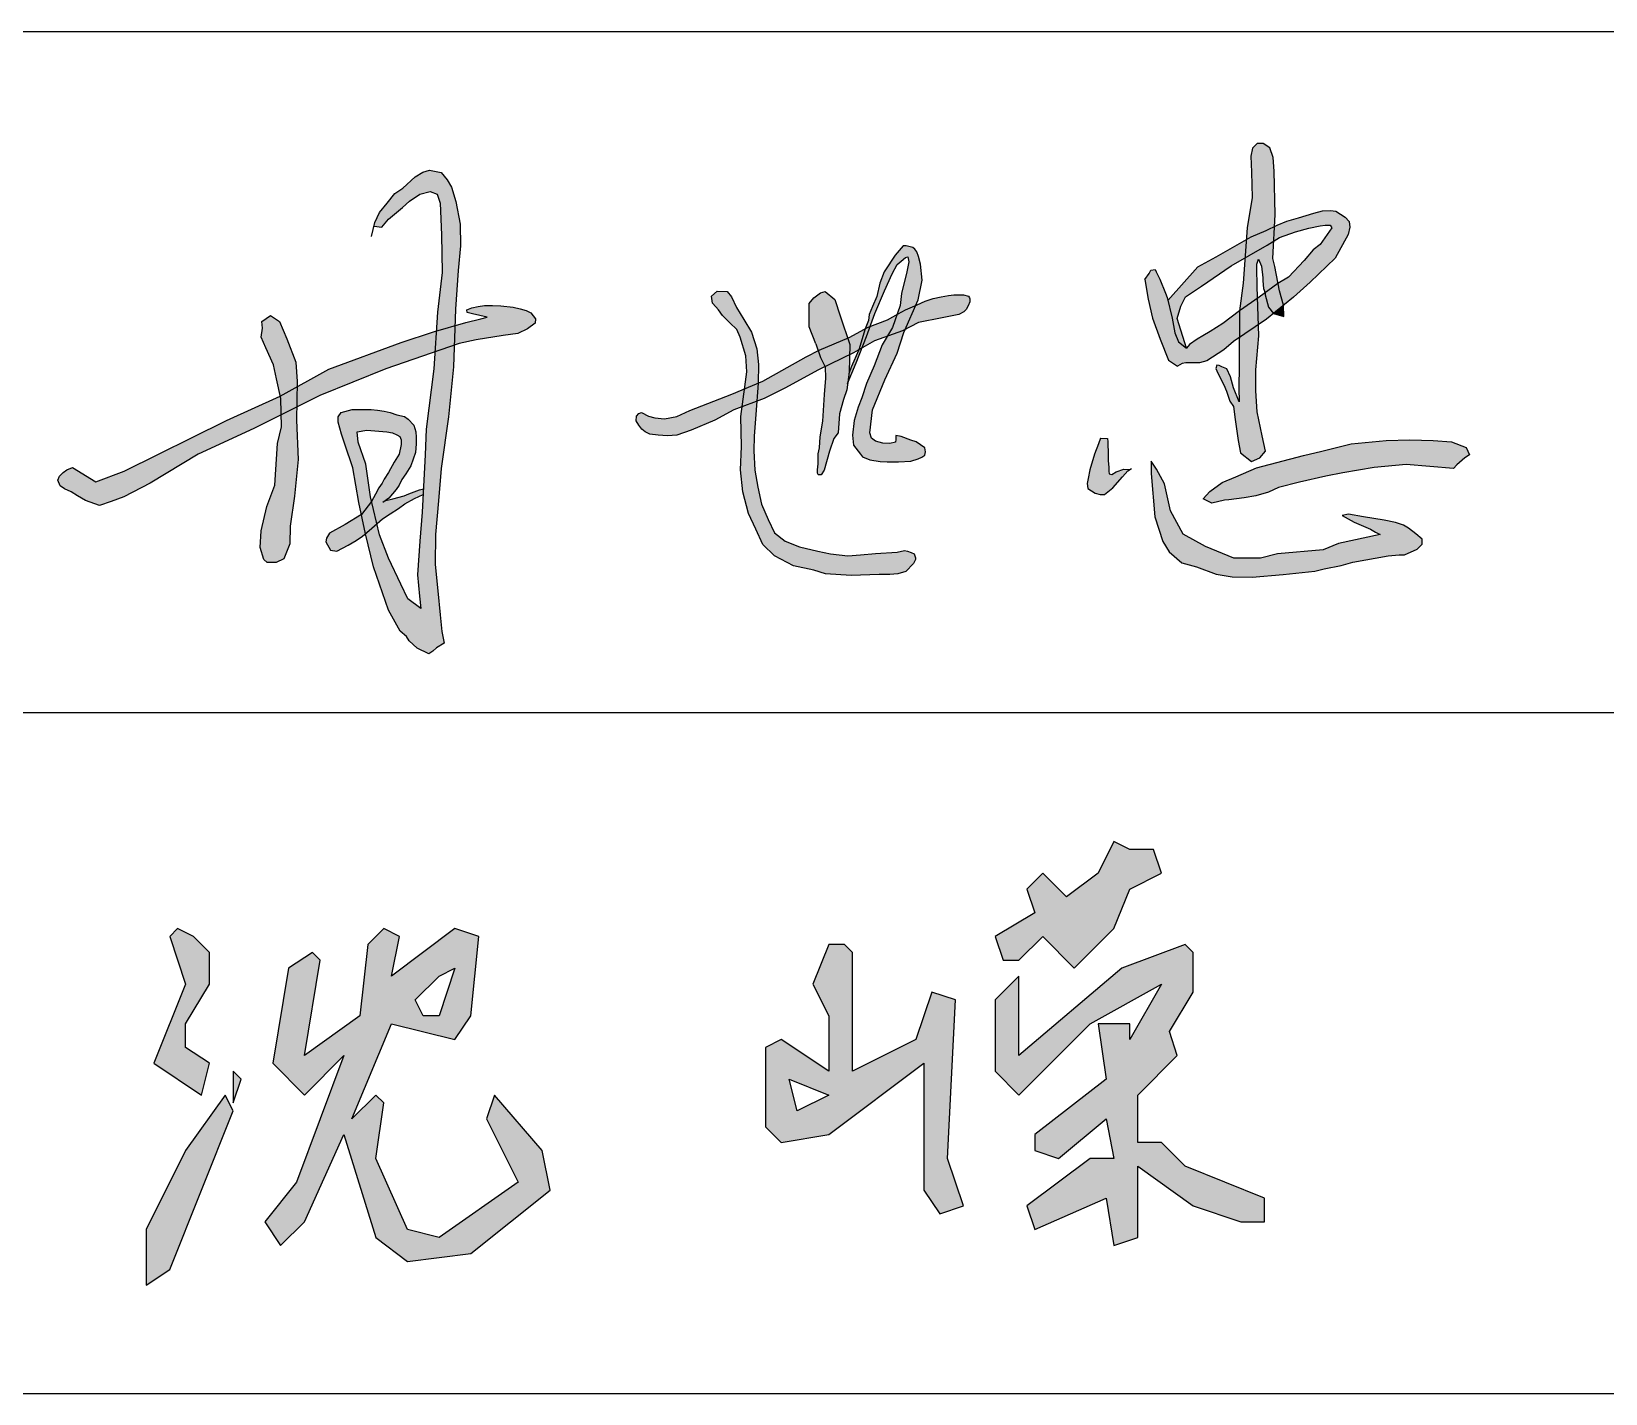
# Model space of a CAD drawing. Header units: millimetres. Extents: x 866309 to 879639, y 39442 to 44891.
# Drawn here: x 873855.26 to 873870.28, y 39488.13 to 39501.13 of the extents above; entities that cross this region are included whole.
import ezdxf

# ---------------------------------------------------------------- set-up
doc = ezdxf.new("R2010")
doc.units = ezdxf.units.MM
doc.header["$LTSCALE"] = 1000
doc.header["$MEASUREMENT"] = 0
doc.layers.add('HATCH', color=8, linetype='Continuous')

msp = doc.modelspace()

# ---------------------------------------------------------------- hatches: boundary and pattern name
at = {"linetype": 'Continuous'}
h = msp.add_hatch(color=256, dxfattribs=at)
h.paths.add_polyline_path([(873863.775, 39491.279), (873863.775, 39490.069), (873863.927, 39489.842), (873864.154, 39489.917), (873864.002, 39490.371), (873864.078, 39491.884), (873863.851, 39491.959), (873863.7, 39491.506), (873863.095, 39491.203), (873863.095, 39492.337), (873863.019, 39492.413), (873862.868, 39492.413), (873862.717, 39492.035), (873862.868, 39491.732), (873862.868, 39491.203), (873862.414, 39491.506), (873862.263, 39491.43), (873862.263, 39490.674), (873862.414, 39490.522), (873862.868, 39490.598)])
h.paths.add_polyline_path([(873862.868, 39490.976), (873862.565, 39490.825), (873862.49, 39491.127)], flags=16)
h.paths.add_polyline_path([(873865.59, 39492.564), (873865.742, 39492.942), (873866.044, 39493.094), (873865.969, 39493.321), (873865.742, 39493.321), (873865.59, 39493.396), (873865.439, 39493.094), (873865.137, 39492.867), (873864.91, 39493.094), (873864.759, 39492.942), (873864.834, 39492.716), (873864.456, 39492.489), (873864.532, 39492.262), (873864.683, 39492.262), (873864.91, 39492.489), (873865.212, 39492.186)])
h.paths.add_polyline_path([(873866.347, 39491.959), (873866.347, 39492.337), (873866.271, 39492.413), (873865.666, 39492.186), (873864.683, 39491.354), (873864.683, 39492.111), (873864.456, 39491.884), (873864.456, 39491.203), (873864.683, 39490.976), (873865.364, 39491.657), (873866.044, 39492.035), (873865.742, 39491.506), (873865.742, 39491.657), (873865.439, 39491.657), (873865.515, 39491.127), (873864.834, 39490.598), (873864.834, 39490.447), (873865.061, 39490.371), (873865.515, 39490.749), (873865.59, 39490.371), (873865.364, 39490.371), (873864.759, 39489.917), (873864.834, 39489.691), (873865.515, 39489.993), (873865.59, 39489.539), (873865.817, 39489.615), (873865.817, 39490.296), (873866.347, 39489.917), (873866.8, 39489.766), (873867.027, 39489.766), (873867.027, 39489.993), (873866.271, 39490.296), (873866.044, 39490.522), (873865.817, 39490.522), (873865.817, 39490.976), (873866.195, 39491.354), (873866.12, 39491.581)])
h = msp.add_hatch(color=256, dxfattribs=at)
h.paths.add_polyline_path([(873856.728, 39491.43), (873856.728, 39491.657), (873856.955, 39492.035), (873856.955, 39492.337), (873856.804, 39492.489), (873856.652, 39492.564), (873856.577, 39492.489), (873856.728, 39492.035), (873856.425, 39491.279), (873856.879, 39490.976), (873856.955, 39491.279)])
h.paths.add_polyline_path([(873857.257, 39491.127), (873857.182, 39491.203), (873857.182, 39490.901)])
h.paths.add_polyline_path([(873857.182, 39490.825), (873857.106, 39490.976), (873856.728, 39490.447), (873856.35, 39489.691), (873856.35, 39489.161), (873856.577, 39489.312)])
h.paths.add_polyline_path([(873858.694, 39491.657), (873859.299, 39491.506), (873859.45, 39491.732), (873859.526, 39492.489), (873859.299, 39492.564), (873858.694, 39492.111), (873858.77, 39492.489), (873858.619, 39492.564), (873858.467, 39492.413), (873858.392, 39491.732), (873857.862, 39491.354), (873858.014, 39492.262), (873857.938, 39492.337), (873857.711, 39492.186), (873857.56, 39491.279), (873857.862, 39490.976), (873858.24, 39491.354), (873857.787, 39490.144), (873857.484, 39489.766), (873857.635, 39489.539), (873857.862, 39489.766), (873858.24, 39490.598), (873858.543, 39489.615), (873858.845, 39489.388), (873859.45, 39489.464), (873860.207, 39490.069), (873860.131, 39490.447), (873859.677, 39490.976), (873859.602, 39490.749), (873859.904, 39490.144), (873859.148, 39489.615), (873858.845, 39489.691), (873858.543, 39490.371), (873858.619, 39490.901), (873858.543, 39490.976), (873858.316, 39490.749)])
h.paths.add_polyline_path([(873858.921, 39491.884), (873859.148, 39492.111), (873859.299, 39492.186), (873859.148, 39491.732), (873858.997, 39491.732)], flags=16)
at = {"layer": 'HATCH'}
for points in [[(873867.121, 39499.795), (873867.111, 39499.925), (873867.079, 39500.016), (873867.016, 39500.058), (873866.957, 39500.058), (873866.914, 39500.013), (873866.897, 39499.936), (873866.904, 39499.785), (873866.911, 39499.543), (873866.862, 39499.252), (873866.854, 39499.141), (873866.9, 39499.168), (873867.044, 39499.227), (873867.123, 39499.264), (873867.128, 39499.381)], [(873859.329, 39498.846), (873859.351, 39499.081), (873859.348, 39499.287), (873859.308, 39499.506), (873859.265, 39499.642), (873859.225, 39499.712), (873859.169, 39499.781), (873859.057, 39499.803), (873858.993, 39499.784), (873858.918, 39499.739), (873858.803, 39499.632), (873858.725, 39499.581), (873858.653, 39499.488), (873858.578, 39499.399), (873858.536, 39499.303), (873858.527, 39499.268), (873858.601, 39499.261), (873858.665, 39499.335), (873858.797, 39499.446), (873858.864, 39499.507), (873858.965, 39499.574), (873859.063, 39499.601), (873859.131, 39499.574), (873859.158, 39499.487), (873859.171, 39499.187), (873859.178, 39498.826), (873859.134, 39498.448), (873859.122, 39498.267), (873859.299, 39498.318), (873859.305, 39498.477)], [(873867.836, 39499.312), (873867.797, 39499.354), (873867.708, 39499.412), (873867.657, 39499.417), (873867.58, 39499.415), (873867.498, 39499.392), (873867.352, 39499.349), (873867.239, 39499.316), (873867.149, 39499.277), (873867.123, 39499.264), (873867.116, 39499.128), (873867.169, 39499.162), (873867.324, 39499.215), (873867.451, 39499.249), (873867.558, 39499.271), (873867.605, 39499.28), (873867.654, 39499.278), (873867.67, 39499.253), (873867.56, 39499.094), (873867.493, 39499.043), (873867.406, 39498.94), (873867.257, 39498.782), (873867.156, 39498.722), (873867.17, 39498.652), (873867.209, 39498.514), (873867.304, 39498.591), (873867.462, 39498.736), (873867.703, 39498.965), (873867.826, 39499.188), (873867.843, 39499.258)], [(873867.123, 39499.264), (873867.044, 39499.227), (873866.9, 39499.168), (873866.854, 39499.141), (873866.841, 39498.965), (873867.053, 39499.087), (873867.116, 39499.128)], [(873863.4, 39498.653), (873863.472, 39498.814), (873863.522, 39498.904), (873863.558, 39498.935), (873863.599, 39498.971), (873863.624, 39498.975), (873863.632, 39498.927), (873863.613, 39498.834), (873863.561, 39498.627), (873863.548, 39498.512), (873863.517, 39498.424), (873863.531, 39498.432), (873863.601, 39498.472), (873863.699, 39498.513), (873863.722, 39498.566), (873863.76, 39498.752), (873863.744, 39498.907), (873863.725, 39498.979), (873863.707, 39499.024), (873863.69, 39499.049), (873863.67, 39499.064), (873863.608, 39499.081), (873863.577, 39499.081), (873863.501, 39498.993), (873863.469, 39498.944), (873863.435, 39498.891), (873863.398, 39498.833), (873863.356, 39498.726), (873863.327, 39498.597), (873863.284, 39498.502), (873863.253, 39498.426), (873863.248, 39498.369), (873863.216, 39498.29), (873863.244, 39498.305), (873863.263, 39498.312), (873863.306, 39498.435)], [(873866.426, 39498.695), (873866.709, 39498.889), (873866.841, 39498.965), (873866.854, 39499.141), (873866.81, 39499.116), (873866.565, 39498.977), (873866.39, 39498.88), (873866.106, 39498.561), (873866.145, 39498.392), (873866.173, 39498.251), (873866.207, 39498.165), (873866.284, 39498.105), (873866.195, 39498.389), (873866.229, 39498.505), (873866.274, 39498.594)], [(873867.116, 39499.128), (873867.053, 39499.087), (873866.841, 39498.965), (873866.823, 39498.725), (873866.788, 39498.462), (873866.961, 39498.579), (873866.958, 39498.691), (873866.953, 39498.873), (873866.954, 39498.906), (873866.969, 39498.953), (873866.998, 39498.888), (873867.011, 39498.777), (873867.013, 39498.747), (873867.019, 39498.674), (873867.035, 39498.632), (873867.156, 39498.722), (873867.125, 39498.883), (873867.107, 39498.96)], [(873866.099, 39498.589), (873866.083, 39498.628), (873866.028, 39498.763), (873865.992, 39498.833), (873865.985, 39498.856), (873865.942, 39498.848), (873865.925, 39498.817), (873865.884, 39498.759), (873865.916, 39498.572), (873865.959, 39498.39), (873866.031, 39498.191), (873866.112, 39497.989), (873866.198, 39497.932), (873866.24, 39497.957), (873866.277, 39497.963), (873866.302, 39497.964), (873866.352, 39497.964), (873866.407, 39497.966), (873866.478, 39497.985), (873866.639, 39498.09), (873866.733, 39498.167), (873866.786, 39498.204), (873866.788, 39498.462), (873866.629, 39498.34), (873866.51, 39498.265), (873866.44, 39498.222), (873866.384, 39498.191), (873866.31, 39498.138), (873866.284, 39498.105), (873866.207, 39498.165), (873866.173, 39498.251), (873866.145, 39498.392)], [(873862.182, 39498.098), (873862.131, 39498.256), (873862.057, 39498.377), (873861.986, 39498.492), (873861.94, 39498.596), (873861.897, 39498.645), (873861.801, 39498.649), (873861.748, 39498.6), (873861.759, 39498.534), (873861.789, 39498.5), (873861.816, 39498.47), (873861.854, 39498.417), (873861.923, 39498.346), (873861.99, 39498.283), (873862.021, 39498.209), (873862.075, 39498.032), (873862.087, 39497.88), (873862.068, 39497.736), (873862.065, 39497.716), (873862.193, 39497.771), (873862.197, 39497.95)], [(873862.977, 39498.412), (873862.925, 39498.568), (873862.832, 39498.644), (873862.788, 39498.632), (873862.724, 39498.584), (873862.68, 39498.532), (873862.68, 39498.448), (873862.68, 39498.308), (873862.744, 39498.147), (873862.767, 39498.08), (873862.777, 39498.085), (873863.048, 39498.2)], [(873867.065, 39498.497), (873867.033, 39498.613), (873867.035, 39498.632), (873866.978, 39498.591), (873866.961, 39498.579), (873866.968, 39498.328), (873867.046, 39498.382), (873867.114, 39498.437)], [(873867.17, 39498.652), (873867.156, 39498.722), (873867.156, 39498.722), (873867.035, 39498.632), (873867.033, 39498.613), (873867.065, 39498.497), (873867.114, 39498.437), (873867.209, 39498.514)], [(873859.992, 39498.29), (873860.066, 39498.342), (873860.068, 39498.385), (873860.025, 39498.443), (873859.98, 39498.465), (873859.922, 39498.48), (873859.854, 39498.496), (873859.738, 39498.509), (873859.658, 39498.513), (873859.582, 39498.513), (873859.522, 39498.502), (873859.46, 39498.49), (873859.413, 39498.469), (873859.417, 39498.445), (873859.468, 39498.432), (873859.536, 39498.416), (873859.606, 39498.401), (873859.545, 39498.383), (873859.402, 39498.348), (873859.299, 39498.318), (873859.292, 39498.134), (873859.338, 39498.15), (873859.501, 39498.183), (873859.759, 39498.226), (873859.901, 39498.243)], [(873863.699, 39498.513), (873863.601, 39498.472), (873863.531, 39498.432), (873863.517, 39498.424), (873863.475, 39498.303), (873863.425, 39498.217), (873863.573, 39498.269), (873863.596, 39498.281)], [(873864.11, 39498.427), (873864.157, 39498.452), (873864.178, 39498.474), (873864.2, 39498.509), (873864.215, 39498.547), (873864.215, 39498.575), (873864.211, 39498.586), (873864.202, 39498.6), (873864.155, 39498.615), (873864.062, 39498.615), (873864.012, 39498.608), (873863.941, 39498.595), (873863.865, 39498.578), (873863.788, 39498.552), (873863.711, 39498.518), (873863.699, 39498.513), (873863.596, 39498.281), (873863.724, 39498.349), (873863.951, 39498.393)], [(873866.961, 39498.579), (873866.788, 39498.462), (873866.786, 39498.204), (873866.968, 39498.328)], [(873867.209, 39498.514), (873867.114, 39498.437), (873867.213, 39498.406)], [(873857.779, 39497.971), (873857.696, 39498.193), (873857.626, 39498.359), (873857.538, 39498.416), (873857.455, 39498.36), (873857.461, 39498.296), (873857.45, 39498.208), (873857.493, 39498.109), (873857.567, 39497.945), (873857.596, 39497.811), (873857.632, 39497.647), (873857.792, 39497.736), (873857.793, 39497.786)], [(873863.475, 39498.303), (873863.517, 39498.424), (873863.428, 39498.375), (873863.263, 39498.312), (873863.229, 39498.215), (873863.186, 39498.107), (873863.305, 39498.175), (873863.425, 39498.217)], [(873866.972, 39498.222), (873866.968, 39498.328), (873866.786, 39498.204), (873866.785, 39497.936), (873866.783, 39497.722), (873866.785, 39497.592), (873866.732, 39497.726), (873866.704, 39497.832), (873866.669, 39497.908), (873866.621, 39497.927), (873866.594, 39497.939), (873866.573, 39497.941), (873866.564, 39497.912), (873866.581, 39497.866), (873866.639, 39497.754), (873866.666, 39497.695), (873866.697, 39497.6), (873866.73, 39497.549), (873866.747, 39497.423), (873866.775, 39497.224), (873866.798, 39497.107), (873866.903, 39497.022), (873866.983, 39497.059), (873867.038, 39497.123), (873867.004, 39497.269), (873866.958, 39497.498), (873866.946, 39497.697), (873866.946, 39497.899)], [(873858.641, 39497.908), (873859.108, 39498.07), (873859.122, 39498.267), (873859.093, 39498.259), (873858.785, 39498.158), (873858.096, 39497.904), (873857.792, 39497.736), (873857.788, 39497.541), (873858.011, 39497.652)], [(873859.299, 39498.318), (873859.122, 39498.267), (873859.108, 39498.07), (873859.292, 39498.134)], [(873863.068, 39498.138), (873863.048, 39498.2), (873862.777, 39498.085), (873862.767, 39498.08), (873862.79, 39498.014), (873862.832, 39497.927), (873863.066, 39498.041)], [(873863.216, 39498.29), (873863.061, 39498.205), (873863.048, 39498.2), (873863.068, 39498.138), (873863.066, 39498.041), (873863.103, 39498.06), (873863.154, 39498.088)], [(873863.52, 39498.058), (873863.584, 39498.254), (873863.596, 39498.281), (873863.573, 39498.269), (873863.425, 39498.217), (873863.378, 39498.135), (873863.3, 39497.936), (873863.229, 39497.767), (873863.184, 39497.63), (873863.15, 39497.543), (873863.111, 39497.415), (873863.095, 39497.273), (873863.104, 39497.178), (873863.171, 39497.092), (873863.191, 39497.067), (873863.259, 39497.04), (873863.359, 39497.023), (873863.424, 39497.021), (873863.533, 39497.021), (873863.651, 39497.025), (873863.722, 39497.048), (873863.757, 39497.064), (873863.786, 39497.084), (873863.792, 39497.115), (873863.784, 39497.153), (873863.702, 39497.209), (873863.652, 39497.228), (873863.558, 39497.263), (873863.507, 39497.271), (873863.507, 39497.232), (873863.505, 39497.208), (873863.452, 39497.194), (873863.384, 39497.197), (873863.314, 39497.216), (873863.277, 39497.245), (873863.261, 39497.296), (873863.285, 39497.516), (873863.403, 39497.802)], [(873863.263, 39498.312), (873863.244, 39498.305), (873863.216, 39498.29), (873863.154, 39498.088), (873863.186, 39498.107), (873863.229, 39498.215)], [(873858.579, 39496.324), (873858.554, 39496.429), (873858.479, 39496.364), (873858.446, 39496.336), (873858.446, 39496.334), (873858.521, 39496.016), (873858.665, 39495.604), (873858.775, 39495.405), (873858.837, 39495.351), (873858.863, 39495.311), (873858.94, 39495.242), (873859.049, 39495.186), (873859.088, 39495.212), (873859.122, 39495.244), (873859.195, 39495.289), (873859.174, 39495.399), (873859.157, 39495.559), (873859.137, 39495.787), (873859.109, 39496.04), (873859.113, 39496.325), (873859.142, 39496.647), (873859.169, 39496.956), (873859.239, 39497.45), (873859.284, 39497.926), (873859.292, 39498.134), (873859.108, 39498.07), (873859.097, 39497.908), (873859.023, 39497.331), (873859.016, 39497.087), (873859.006, 39496.905), (873858.986, 39496.54), (873858.965, 39496.261), (873858.942, 39495.94), (873858.962, 39495.739), (873858.975, 39495.621), (873858.848, 39495.711), (873858.783, 39495.852), (873858.664, 39496.1)], [(873862.77, 39497.897), (873862.832, 39497.927), (873862.79, 39498.014), (873862.767, 39498.08), (873862.651, 39498.023), (873862.239, 39497.79), (873862.193, 39497.771), (873862.18, 39497.598), (873862.251, 39497.625), (873862.448, 39497.723)], [(873863.061, 39497.875), (873863.066, 39498.041), (873862.832, 39497.927), (873862.838, 39497.819), (873862.824, 39497.661), (873862.809, 39497.409), (873862.784, 39497.257), (873862.775, 39497.154), (873862.765, 39497.095), (873862.763, 39497.045), (873862.763, 39497.001), (873862.756, 39496.944), (873862.757, 39496.915), (873862.762, 39496.903), (873862.769, 39496.896), (873862.796, 39496.897), (873862.825, 39496.941), (873862.875, 39497.122), (873862.916, 39497.242), (873862.957, 39497.298), (873862.969, 39497.478), (873863.009, 39497.614), (873863.041, 39497.707)], [(873863.186, 39498.107), (873863.154, 39498.088), (873863.081, 39497.924), (873863.059, 39497.86), (873863.048, 39497.766), (873863.13, 39497.966)], [(873857.792, 39497.736), (873857.632, 39497.647), (873857.637, 39497.624), (873857.641, 39497.468), (873857.788, 39497.541)], [(873862.193, 39497.771), (873862.065, 39497.716), (873862.042, 39497.546), (873862.18, 39497.598)], [(873856.847, 39497.093), (873857.38, 39497.338), (873857.641, 39497.468), (873857.637, 39497.624), (873857.632, 39497.647), (873857.12, 39497.415), (873856.141, 39496.931), (873855.872, 39496.829), (873855.648, 39496.967), (873855.595, 39496.944), (873855.56, 39496.917), (873855.525, 39496.882), (873855.507, 39496.845), (873855.532, 39496.792), (873855.571, 39496.761), (873855.637, 39496.734), (873855.697, 39496.695), (873855.773, 39496.651), (873855.907, 39496.604), (873856.018, 39496.641), (873856.138, 39496.684), (873856.391, 39496.816)], [(873861.962, 39497.516), (873862.042, 39497.546), (873862.065, 39497.716), (873861.944, 39497.665), (873861.542, 39497.51), (873861.417, 39497.451), (873861.3, 39497.43), (873861.208, 39497.439), (873861.147, 39497.456), (873861.081, 39497.489), (873861.054, 39497.48), (873861.033, 39497.454), (873861.03, 39497.411), (873861.054, 39497.369), (873861.084, 39497.333), (873861.115, 39497.305), (873861.16, 39497.283), (873861.238, 39497.274), (873861.329, 39497.267), (873861.417, 39497.274), (873861.553, 39497.321), (873861.78, 39497.416)], [(873862.154, 39497.124), (873862.157, 39497.265), (873862.171, 39497.471), (873862.18, 39497.598), (873862.042, 39497.546), (873862.029, 39497.451), (873862.034, 39497.167), (873862.025, 39496.943), (873862.046, 39496.733), (873862.103, 39496.526), (873862.172, 39496.377), (873862.237, 39496.23), (873862.35, 39496.124), (873862.532, 39496.027), (873862.725, 39495.986), (873862.836, 39495.951), (873863.081, 39495.936), (873863.348, 39495.943), (873863.452, 39495.944), (873863.527, 39495.95), (873863.604, 39495.973), (873863.677, 39496.05), (873863.695, 39496.086), (873863.695, 39496.102), (873863.682, 39496.14), (873863.654, 39496.154), (873863.618, 39496.166), (873863.591, 39496.172), (873863.52, 39496.159), (873863.315, 39496.145), (873863.172, 39496.133), (873863.05, 39496.122), (873862.885, 39496.141), (873862.762, 39496.167), (873862.59, 39496.208), (873862.452, 39496.264), (873862.35, 39496.342), (873862.29, 39496.469), (873862.227, 39496.616), (873862.191, 39496.779), (873862.161, 39496.939)], [(873857.802, 39497.041), (873857.786, 39497.416), (873857.788, 39497.541), (873857.641, 39497.468), (873857.644, 39497.353), (873857.605, 39497.195), (873857.581, 39496.797), (873857.502, 39496.592), (873857.45, 39496.36), (873857.441, 39496.202), (873857.475, 39496.089), (873857.506, 39496.058), (873857.592, 39496.058), (873857.666, 39496.094), (873857.723, 39496.238), (873857.727, 39496.407), (873857.768, 39496.691)], [(873858.854, 39497.428), (873858.817, 39497.452), (873858.746, 39497.469), (873858.682, 39497.489), (873858.625, 39497.502), (873858.561, 39497.512), (873858.5, 39497.519), (873858.402, 39497.519), (873858.318, 39497.519), (873858.213, 39497.489), (873858.186, 39497.448), (873858.186, 39497.398), (873858.217, 39497.283), (873858.247, 39497.189), (873858.325, 39496.963), (873858.382, 39496.633), (873858.407, 39496.517), (873858.504, 39496.642), (873858.494, 39496.685), (873858.448, 39496.996), (873858.374, 39497.207), (873858.366, 39497.307), (873858.457, 39497.322), (873858.648, 39497.305), (873858.703, 39497.298), (873858.744, 39497.278), (873858.774, 39497.263), (873858.785, 39497.229), (873858.785, 39497.185), (873858.768, 39497.092), (873858.72, 39497.018), (873858.664, 39496.918), (873858.624, 39496.853), (873858.603, 39496.816), (873858.574, 39496.772), (873858.542, 39496.712), (873858.504, 39496.642), (873858.554, 39496.429), (873858.609, 39496.477), (873858.681, 39496.524), (873858.761, 39496.574), (873858.822, 39496.62), (873858.913, 39496.67), (873858.995, 39496.707), (873858.998, 39496.763), (873858.961, 39496.752), (873858.859, 39496.713), (873858.816, 39496.696), (873858.705, 39496.665), (873858.64, 39496.651), (873858.669, 39496.673), (873858.739, 39496.754), (873858.766, 39496.798), (873858.793, 39496.852), (873858.83, 39496.906), (873858.878, 39496.983), (873858.922, 39497.108), (873858.928, 39497.192), (873858.928, 39497.256), (873858.925, 39497.307), (873858.908, 39497.371)], [(873865.673, 39496.875), (873865.724, 39496.935), (873865.741, 39496.946), (873865.683, 39496.95), (873865.611, 39496.925), (873865.57, 39496.9), (873865.543, 39496.905), (873865.54, 39496.932), (873865.54, 39496.97), (873865.535, 39497.028), (873865.535, 39497.07), (873865.535, 39497.131), (873865.533, 39497.166), (873865.533, 39497.211), (873865.528, 39497.241), (873865.462, 39497.246), (873865.442, 39497.193), (873865.405, 39497.093), (873865.359, 39496.942), (873865.344, 39496.862), (873865.334, 39496.814), (873865.342, 39496.764), (873865.41, 39496.722), (873865.46, 39496.707), (873865.5, 39496.709), (873865.58, 39496.772)], [(873867.362, 39496.827), (873867.612, 39496.883), (873867.775, 39496.914), (873868.073, 39496.965), (873868.379, 39496.995), (873868.832, 39496.957), (873868.865, 39496.99), (873868.939, 39497.059), (873868.984, 39497.087), (873868.951, 39497.158), (873868.811, 39497.212), (873868.636, 39497.224), (873868.414, 39497.229), (873868.19, 39497.222), (873867.856, 39497.191), (873867.574, 39497.123), (873867.401, 39497.079), (873866.95, 39496.962), (873866.754, 39496.878), (873866.622, 39496.822), (873866.504, 39496.738), (873866.441, 39496.667), (873866.525, 39496.626), (873866.647, 39496.654), (873866.688, 39496.657), (873866.833, 39496.677), (873866.945, 39496.695), (873867.065, 39496.731), (873867.161, 39496.776)], [(873866.072, 39496.811), (873865.995, 39496.951), (873865.945, 39497.025), (873865.947, 39496.907), (873865.982, 39496.495), (873866.058, 39496.259), (873866.118, 39496.161), (873866.239, 39496.056), (873866.379, 39496.016), (873866.565, 39495.947), (873866.72, 39495.921), (873866.909, 39495.919), (873867.206, 39495.943), (873867.507, 39495.977), (873867.596, 39495.997), (873867.759, 39496.031), (873867.872, 39496.062), (873868.207, 39496.124), (873868.314, 39496.132), (873868.365, 39496.132), (873868.485, 39496.185), (873868.532, 39496.233), (873868.534, 39496.282), (873868.471, 39496.332), (873868.401, 39496.386), (873868.354, 39496.414), (873868.278, 39496.441), (873868.171, 39496.463), (873867.971, 39496.495), (873867.829, 39496.521), (873867.768, 39496.507), (873867.883, 39496.443), (873867.927, 39496.425), (873868.04, 39496.378), (873868.088, 39496.348), (873868.133, 39496.326), (873867.733, 39496.239), (873867.587, 39496.18), (873867.152, 39496.14), (873866.99, 39496.101), (873866.734, 39496.101), (873866.465, 39496.211), (873866.252, 39496.33), (873866.13, 39496.552)], [(873858.504, 39496.642), (873858.407, 39496.517), (873858.446, 39496.336), (873858.479, 39496.364), (873858.554, 39496.429)], [(873858.446, 39496.336), (873858.407, 39496.517), (873858.25, 39496.422), (873858.103, 39496.338), (873858.074, 39496.292), (873858.066, 39496.255), (873858.111, 39496.177), (873858.172, 39496.166), (873858.281, 39496.225), (873858.355, 39496.27), (873858.416, 39496.309)]]:
    msp.add_hatch(color=256, dxfattribs=at).paths.add_polyline_path(points)

# ---------------------------------------------------------------- linework, layer by layer
for p, q in [((873837.612, 39501.127), (873947.612, 39501.127)), ((873837.612, 39494.627), (873892.612, 39494.627)), ((873837.612, 39488.127), (873892.612, 39488.127))]:
    msp.add_line(p, q)
for points in [[(873867.033, 39498.613), (873867.065, 39498.497), (873867.114, 39498.437), (873867.213, 39498.406), (873867.209, 39498.514), (873867.17, 39498.652), (873867.125, 39498.883), (873867.107, 39498.96), (873867.128, 39499.381), (873867.121, 39499.795), (873867.111, 39499.925), (873867.079, 39500.016), (873867.016, 39500.058), (873866.957, 39500.058), (873866.914, 39500.013), (873866.897, 39499.936), (873866.904, 39499.785), (873866.911, 39499.543), (873866.862, 39499.252), (873866.823, 39498.725), (873866.788, 39498.462), (873866.785, 39497.936), (873866.783, 39497.722), (873866.785, 39497.592), (873866.732, 39497.726), (873866.704, 39497.832), (873866.669, 39497.908)], [(873858.504, 39499.17), (873858.536, 39499.303), (873858.578, 39499.399), (873858.653, 39499.488), (873858.725, 39499.581), (873858.803, 39499.632), (873858.918, 39499.739), (873858.993, 39499.784), (873859.057, 39499.803), (873859.169, 39499.781), (873859.225, 39499.712), (873859.265, 39499.642), (873859.308, 39499.506), (873859.348, 39499.287), (873859.351, 39499.081), (873859.329, 39498.846), (873859.305, 39498.477), (873859.284, 39497.926), (873859.239, 39497.45), (873859.169, 39496.956), (873859.142, 39496.647), (873859.113, 39496.325), (873859.109, 39496.04), (873859.137, 39495.787), (873859.157, 39495.559), (873859.174, 39495.399), (873859.195, 39495.289), (873859.122, 39495.244), (873859.088, 39495.212), (873859.049, 39495.186), (873858.94, 39495.242), (873858.863, 39495.311), (873858.837, 39495.351), (873858.775, 39495.405), (873858.665, 39495.604), (873858.521, 39496.016), (873858.446, 39496.334), (873858.382, 39496.633), (873858.325, 39496.963), (873858.247, 39497.189), (873858.217, 39497.283), (873858.186, 39497.398), (873858.186, 39497.448), (873858.213, 39497.489), (873858.213, 39497.489), (873858.318, 39497.519), (873858.402, 39497.519), (873858.402, 39497.519), (873858.5, 39497.519), (873858.561, 39497.512), (873858.625, 39497.502), (873858.682, 39497.489), (873858.746, 39497.469), (873858.817, 39497.452), (873858.854, 39497.428), (873858.908, 39497.371), (873858.925, 39497.307), (873858.928, 39497.256), (873858.928, 39497.192), (873858.922, 39497.108), (873858.878, 39496.983), (873858.83, 39496.906), (873858.793, 39496.852), (873858.766, 39496.798), (873858.739, 39496.754), (873858.739, 39496.754), (873858.669, 39496.673), (873858.611, 39496.63)], [(873858.527, 39499.268), (873858.601, 39499.261), (873858.601, 39499.261), (873858.665, 39499.335), (873858.797, 39499.446), (873858.864, 39499.507), (873858.965, 39499.574), (873859.063, 39499.601), (873859.063, 39499.601), (873859.131, 39499.574), (873859.158, 39499.487), (873859.171, 39499.187), (873859.178, 39498.826), (873859.134, 39498.448), (873859.097, 39497.908), (873859.023, 39497.331), (873859.016, 39497.087), (873859.006, 39496.905), (873858.986, 39496.54), (873858.965, 39496.261), (873858.942, 39495.94), (873858.962, 39495.739), (873858.975, 39495.621), (873858.975, 39495.621), (873858.848, 39495.711), (873858.783, 39495.852), (873858.664, 39496.1), (873858.579, 39496.324), (873858.494, 39496.685), (873858.448, 39496.996), (873858.374, 39497.207), (873858.366, 39497.307), (873858.366, 39497.307), (873858.457, 39497.322), (873858.648, 39497.305), (873858.648, 39497.305), (873858.703, 39497.298), (873858.744, 39497.278), (873858.774, 39497.263), (873858.785, 39497.229), (873858.785, 39497.185), (873858.768, 39497.092), (873858.72, 39497.018), (873858.664, 39496.918), (873858.624, 39496.853), (873858.603, 39496.816), (873858.574, 39496.772), (873858.542, 39496.712), (873858.504, 39496.642), (873858.407, 39496.517), (873858.25, 39496.422), (873858.103, 39496.338), (873858.074, 39496.292), (873858.066, 39496.255), (873858.111, 39496.177), (873858.172, 39496.166), (873858.281, 39496.225), (873858.355, 39496.27), (873858.416, 39496.309), (873858.479, 39496.364), (873858.609, 39496.477), (873858.681, 39496.524), (873858.761, 39496.574), (873858.822, 39496.62), (873858.913, 39496.67), (873858.995, 39496.707)], [(873866.106, 39498.561), (873866.39, 39498.88), (873866.565, 39498.977), (873866.81, 39499.116), (873866.9, 39499.168), (873867.044, 39499.227), (873867.149, 39499.277), (873867.239, 39499.316), (873867.352, 39499.349), (873867.498, 39499.392), (873867.58, 39499.415), (873867.657, 39499.417), (873867.708, 39499.412), (873867.797, 39499.354), (873867.836, 39499.312), (873867.843, 39499.258), (873867.826, 39499.188), (873867.703, 39498.965), (873867.462, 39498.736), (873867.304, 39498.591), (873867.046, 39498.382), (873866.733, 39498.167), (873866.639, 39498.09), (873866.478, 39497.985), (873866.407, 39497.966), (873866.352, 39497.964), (873866.302, 39497.964), (873866.277, 39497.963), (873866.24, 39497.957), (873866.198, 39497.932)], [(873865.884, 39498.759), (873865.925, 39498.817), (873865.942, 39498.848), (873865.942, 39498.848), (873865.985, 39498.856), (873865.992, 39498.833), (873866.028, 39498.763), (873866.083, 39498.628), (873866.099, 39498.589), (873866.145, 39498.392), (873866.173, 39498.251), (873866.207, 39498.165), (873866.284, 39498.105), (873866.195, 39498.389), (873866.229, 39498.505), (873866.274, 39498.594), (873866.426, 39498.695), (873866.709, 39498.889), (873867.053, 39499.087), (873867.169, 39499.162), (873867.324, 39499.215), (873867.451, 39499.249), (873867.558, 39499.271), (873867.605, 39499.28), (873867.654, 39499.278), (873867.67, 39499.253), (873867.56, 39499.094), (873867.493, 39499.043), (873867.406, 39498.94), (873867.257, 39498.782), (873867.156, 39498.722), (873866.978, 39498.591), (873866.788, 39498.462), (873866.629, 39498.34), (873866.51, 39498.265), (873866.44, 39498.222), (873866.384, 39498.191), (873866.31, 39498.138), (873866.284, 39498.105)], [(873863.048, 39497.766), (873863.13, 39497.966), (873863.229, 39498.215), (873863.306, 39498.435), (873863.4, 39498.653), (873863.472, 39498.814), (873863.522, 39498.904), (873863.558, 39498.935), (873863.599, 39498.971), (873863.624, 39498.975), (873863.632, 39498.927), (873863.613, 39498.834), (873863.561, 39498.627), (873863.548, 39498.512), (873863.475, 39498.303), (873863.378, 39498.135), (873863.3, 39497.936), (873863.229, 39497.767), (873863.184, 39497.63), (873863.15, 39497.543), (873863.111, 39497.415), (873863.095, 39497.273), (873863.104, 39497.178), (873863.171, 39497.092), (873863.191, 39497.067), (873863.259, 39497.04), (873863.359, 39497.023), (873863.424, 39497.021), (873863.533, 39497.021), (873863.651, 39497.025), (873863.722, 39497.048), (873863.757, 39497.064), (873863.786, 39497.084), (873863.792, 39497.115), (873863.784, 39497.153), (873863.702, 39497.209), (873863.652, 39497.228), (873863.558, 39497.263), (873863.507, 39497.271), (873863.507, 39497.232), (873863.505, 39497.208), (873863.452, 39497.194), (873863.384, 39497.197), (873863.314, 39497.216), (873863.277, 39497.245), (873863.261, 39497.296), (873863.285, 39497.516), (873863.403, 39497.802), (873863.52, 39498.058), (873863.584, 39498.254), (873863.722, 39498.566), (873863.76, 39498.752), (873863.744, 39498.907), (873863.725, 39498.979), (873863.707, 39499.024), (873863.69, 39499.049), (873863.67, 39499.064), (873863.608, 39499.081), (873863.577, 39499.081), (873863.501, 39498.993), (873863.469, 39498.944), (873863.435, 39498.891), (873863.398, 39498.833), (873863.356, 39498.726), (873863.327, 39498.597), (873863.284, 39498.502), (873863.253, 39498.426), (873863.248, 39498.369)], [(873866.669, 39497.908), (873866.621, 39497.927), (873866.594, 39497.939), (873866.573, 39497.941), (873866.564, 39497.912), (873866.581, 39497.866), (873866.639, 39497.754), (873866.666, 39497.695), (873866.697, 39497.6), (873866.73, 39497.549), (873866.747, 39497.423), (873866.775, 39497.224), (873866.798, 39497.107), (873866.903, 39497.022), (873866.983, 39497.059), (873867.038, 39497.123), (873867.038, 39497.123), (873867.004, 39497.269), (873866.958, 39497.498), (873866.946, 39497.697), (873866.946, 39497.899), (873866.972, 39498.222), (873866.958, 39498.691), (873866.953, 39498.873), (873866.954, 39498.906), (873866.969, 39498.953), (873866.969, 39498.953), (873866.998, 39498.888), (873867.011, 39498.777), (873867.013, 39498.747), (873867.019, 39498.674), (873867.035, 39498.632), (873867.033, 39498.613)], [(873861.759, 39498.534), (873861.748, 39498.6), (873861.801, 39498.649), (873861.897, 39498.645), (873861.94, 39498.596), (873861.986, 39498.492), (873862.057, 39498.377), (873862.131, 39498.256), (873862.182, 39498.098), (873862.197, 39497.95), (873862.193, 39497.771), (873862.171, 39497.471), (873862.157, 39497.265), (873862.154, 39497.124), (873862.161, 39496.939), (873862.191, 39496.779), (873862.227, 39496.616), (873862.29, 39496.469), (873862.35, 39496.342), (873862.452, 39496.264), (873862.59, 39496.208), (873862.762, 39496.167), (873862.885, 39496.141), (873863.05, 39496.122), (873863.172, 39496.133), (873863.315, 39496.145), (873863.52, 39496.159), (873863.591, 39496.172), (873863.618, 39496.166), (873863.654, 39496.154), (873863.682, 39496.14), (873863.695, 39496.102), (873863.695, 39496.086), (873863.677, 39496.05), (873863.604, 39495.973), (873863.527, 39495.95), (873863.452, 39495.944), (873863.348, 39495.943), (873863.081, 39495.936), (873862.836, 39495.951), (873862.725, 39495.986), (873862.532, 39496.027), (873862.35, 39496.124), (873862.237, 39496.23), (873862.172, 39496.377), (873862.103, 39496.526), (873862.046, 39496.733), (873862.025, 39496.943), (873862.034, 39497.167), (873862.029, 39497.451), (873862.068, 39497.736), (873862.087, 39497.88), (873862.075, 39498.032), (873862.021, 39498.209), (873861.99, 39498.283), (873861.923, 39498.346), (873861.854, 39498.417), (873861.816, 39498.47), (873861.789, 39498.5), (873861.759, 39498.534)], [(873862.744, 39498.147), (873862.68, 39498.308), (873862.68, 39498.448), (873862.68, 39498.532), (873862.724, 39498.584), (873862.788, 39498.632), (873862.832, 39498.644), (873862.925, 39498.568), (873862.977, 39498.412), (873863.068, 39498.138), (873863.061, 39497.875), (873863.041, 39497.707), (873863.009, 39497.614), (873862.969, 39497.478), (873862.957, 39497.298), (873862.916, 39497.242), (873862.875, 39497.122), (873862.825, 39496.941), (873862.796, 39496.897), (873862.769, 39496.896)], [(873865.884, 39498.759), (873865.916, 39498.572), (873865.959, 39498.39), (873866.031, 39498.191), (873866.112, 39497.989), (873866.198, 39497.932)], [(873855.648, 39496.967), (873855.872, 39496.829), (873856.141, 39496.931), (873857.12, 39497.415), (873857.632, 39497.647), (873858.096, 39497.904), (873858.785, 39498.158), (873859.093, 39498.259), (873859.402, 39498.348), (873859.545, 39498.383), (873859.606, 39498.401), (873859.536, 39498.416), (873859.468, 39498.432), (873859.417, 39498.445), (873859.417, 39498.445), (873859.413, 39498.469), (873859.46, 39498.49), (873859.522, 39498.502), (873859.582, 39498.513), (873859.658, 39498.513), (873859.738, 39498.509), (873859.854, 39498.496), (873859.922, 39498.48), (873859.98, 39498.465), (873860.025, 39498.443), (873860.068, 39498.385), (873860.066, 39498.342), (873859.992, 39498.29), (873859.901, 39498.243), (873859.759, 39498.226), (873859.501, 39498.183), (873859.338, 39498.15), (873858.641, 39497.908), (873858.011, 39497.652), (873857.38, 39497.338), (873856.847, 39497.093), (873856.391, 39496.816), (873856.138, 39496.684), (873856.018, 39496.641), (873855.907, 39496.604), (873855.773, 39496.651), (873855.697, 39496.695), (873855.637, 39496.734), (873855.571, 39496.761), (873855.532, 39496.792), (873855.507, 39496.845), (873855.525, 39496.882), (873855.56, 39496.917), (873855.595, 39496.944), (873855.648, 39496.967)], [(873864.202, 39498.6), (873864.211, 39498.586), (873864.215, 39498.575), (873864.215, 39498.547), (873864.2, 39498.509), (873864.178, 39498.474), (873864.157, 39498.452), (873864.11, 39498.427), (873863.951, 39498.393), (873863.724, 39498.349), (873863.573, 39498.269), (873863.305, 39498.175), (873863.103, 39498.06), (873862.77, 39497.897), (873862.448, 39497.723), (873862.251, 39497.625), (873861.962, 39497.516), (873861.78, 39497.416), (873861.553, 39497.321), (873861.417, 39497.274), (873861.329, 39497.267), (873861.238, 39497.274), (873861.16, 39497.283), (873861.115, 39497.305), (873861.084, 39497.333), (873861.054, 39497.369), (873861.03, 39497.411), (873861.033, 39497.454), (873861.054, 39497.48), (873861.081, 39497.489)], [(873861.081, 39497.489), (873861.147, 39497.456), (873861.208, 39497.439), (873861.3, 39497.43), (873861.417, 39497.451), (873861.542, 39497.51), (873861.944, 39497.665), (873862.239, 39497.79), (873862.651, 39498.023), (873862.777, 39498.085), (873863.061, 39498.205), (873863.244, 39498.305), (873863.428, 39498.375), (873863.531, 39498.432), (873863.601, 39498.472), (873863.711, 39498.518), (873863.788, 39498.552), (873863.865, 39498.578), (873863.941, 39498.595), (873864.012, 39498.608), (873864.062, 39498.615), (873864.155, 39498.615), (873864.155, 39498.615), (873864.202, 39498.6)], [(873857.455, 39498.36), (873857.538, 39498.416), (873857.626, 39498.359), (873857.696, 39498.193), (873857.779, 39497.971), (873857.793, 39497.786), (873857.786, 39497.416), (873857.802, 39497.041), (873857.768, 39496.691), (873857.727, 39496.407), (873857.723, 39496.238), (873857.666, 39496.094), (873857.592, 39496.058), (873857.506, 39496.058), (873857.475, 39496.089), (873857.441, 39496.202), (873857.45, 39496.36), (873857.502, 39496.592), (873857.581, 39496.797), (873857.605, 39497.195), (873857.644, 39497.353), (873857.637, 39497.624), (873857.596, 39497.811), (873857.567, 39497.945), (873857.493, 39498.109), (873857.45, 39498.208), (873857.461, 39498.296), (873857.455, 39498.36)], [(873863.248, 39498.369), (873863.216, 39498.29), (873863.154, 39498.088), (873863.081, 39497.924), (873863.059, 39497.86)], [(873862.744, 39498.147), (873862.79, 39498.014), (873862.832, 39497.927), (873862.838, 39497.819), (873862.824, 39497.661), (873862.809, 39497.409), (873862.784, 39497.257), (873862.775, 39497.154), (873862.765, 39497.095), (873862.763, 39497.045), (873862.763, 39497.001), (873862.756, 39496.944), (873862.757, 39496.915)], [(873865.462, 39497.246), (873865.442, 39497.193), (873865.405, 39497.093), (873865.359, 39496.942), (873865.344, 39496.862), (873865.334, 39496.814), (873865.342, 39496.764), (873865.342, 39496.764), (873865.41, 39496.722), (873865.46, 39496.707), (873865.5, 39496.709), (873865.58, 39496.772), (873865.673, 39496.875), (873865.724, 39496.935), (873865.759, 39496.957)], [(873865.462, 39497.246), (873865.528, 39497.241), (873865.533, 39497.211), (873865.533, 39497.166), (873865.535, 39497.131), (873865.535, 39497.07), (873865.535, 39497.028), (873865.54, 39496.97), (873865.54, 39496.932), (873865.543, 39496.905), (873865.543, 39496.905), (873865.57, 39496.9), (873865.611, 39496.925), (873865.683, 39496.95), (873865.683, 39496.95), (873865.741, 39496.946)], [(873866.504, 39496.738), (873866.622, 39496.822), (873866.754, 39496.878), (873866.95, 39496.962), (873867.401, 39497.079), (873867.574, 39497.123), (873867.856, 39497.191), (873868.19, 39497.222), (873868.414, 39497.229), (873868.636, 39497.224), (873868.811, 39497.212), (873868.951, 39497.158), (873868.951, 39497.158), (873868.984, 39497.087), (873868.939, 39497.059), (873868.865, 39496.99), (873868.832, 39496.957), (873868.832, 39496.957), (873868.379, 39496.995), (873868.073, 39496.965), (873867.775, 39496.914), (873867.612, 39496.883), (873867.362, 39496.827), (873867.161, 39496.776), (873867.065, 39496.731), (873866.945, 39496.695), (873866.833, 39496.677), (873866.688, 39496.657), (873866.647, 39496.654), (873866.525, 39496.626), (873866.441, 39496.667), (873866.504, 39496.738), (873866.504, 39496.738)], [(873865.945, 39497.025), (873865.947, 39496.907), (873865.982, 39496.495), (873866.058, 39496.259), (873866.118, 39496.161), (873866.239, 39496.056), (873866.379, 39496.016), (873866.565, 39495.947), (873866.72, 39495.921), (873866.909, 39495.919), (873867.206, 39495.943), (873867.507, 39495.977), (873867.596, 39495.997), (873867.759, 39496.031), (873867.872, 39496.062), (873868.207, 39496.124), (873868.314, 39496.132), (873868.365, 39496.132), (873868.485, 39496.185), (873868.532, 39496.233), (873868.534, 39496.282), (873868.471, 39496.332), (873868.401, 39496.386), (873868.354, 39496.414), (873868.278, 39496.441), (873868.171, 39496.463), (873867.971, 39496.495), (873867.829, 39496.521), (873867.768, 39496.507), (873867.768, 39496.507), (873867.768, 39496.507), (873867.883, 39496.443), (873867.927, 39496.425), (873868.04, 39496.378), (873868.088, 39496.348), (873868.133, 39496.326), (873867.733, 39496.239), (873867.587, 39496.18), (873867.152, 39496.14), (873866.99, 39496.101), (873866.734, 39496.101), (873866.465, 39496.211), (873866.252, 39496.33), (873866.13, 39496.552), (873866.072, 39496.811), (873865.995, 39496.951), (873865.945, 39497.025)], [(873862.757, 39496.915), (873862.762, 39496.903), (873862.769, 39496.896)], [(873858.64, 39496.651), (873858.64, 39496.651), (873858.705, 39496.665), (873858.816, 39496.696), (873858.859, 39496.713), (873858.961, 39496.752), (873858.998, 39496.763)]]:
    msp.add_lwpolyline(points)
at = {"linetype": 'Continuous', "elevation": 2318108.623}
for points in [[(873865.742, 39493.321), (873865.59, 39493.396), (873865.439, 39493.094), (873865.137, 39492.867), (873864.91, 39493.094), (873864.759, 39492.942), (873864.834, 39492.716), (873864.456, 39492.489), (873864.532, 39492.262), (873864.683, 39492.262), (873864.91, 39492.489), (873865.212, 39492.186), (873865.59, 39492.564), (873865.742, 39492.942), (873866.044, 39493.094), (873865.969, 39493.321), (873865.742, 39493.321)], [(873856.804, 39492.489), (873856.652, 39492.564), (873856.577, 39492.489), (873856.728, 39492.035), (873856.425, 39491.279), (873856.879, 39490.976), (873856.955, 39491.279), (873856.728, 39491.43), (873856.728, 39491.657), (873856.955, 39492.035), (873856.955, 39492.337), (873856.804, 39492.489)], [(873858.77, 39492.489), (873858.619, 39492.564), (873858.467, 39492.413), (873858.392, 39491.732), (873857.862, 39491.354), (873858.014, 39492.262), (873857.938, 39492.337), (873857.711, 39492.186), (873857.56, 39491.279), (873857.862, 39490.976), (873858.24, 39491.354), (873857.787, 39490.144), (873857.484, 39489.766), (873857.635, 39489.539), (873857.862, 39489.766), (873858.24, 39490.598), (873858.543, 39489.615), (873858.845, 39489.388), (873859.45, 39489.464), (873860.207, 39490.069), (873860.131, 39490.447), (873859.677, 39490.976), (873859.602, 39490.749), (873859.904, 39490.144), (873859.148, 39489.615), (873858.845, 39489.691), (873858.543, 39490.371), (873858.619, 39490.901), (873858.543, 39490.976), (873858.316, 39490.749), (873858.694, 39491.657), (873859.299, 39491.506), (873859.45, 39491.732), (873859.526, 39492.489), (873859.299, 39492.564), (873858.694, 39492.111), (873858.77, 39492.489)], [(873863.095, 39492.337), (873863.019, 39492.413), (873862.868, 39492.413), (873862.717, 39492.035), (873862.868, 39491.732), (873862.868, 39491.203), (873862.414, 39491.506), (873862.263, 39491.43), (873862.263, 39490.674), (873862.414, 39490.522), (873862.868, 39490.598), (873863.775, 39491.279), (873863.775, 39490.069), (873863.927, 39489.842), (873864.154, 39489.917), (873864.002, 39490.371), (873864.078, 39491.884), (873863.851, 39491.959), (873863.7, 39491.506), (873863.095, 39491.203), (873863.095, 39492.337)], [(873866.347, 39492.337), (873866.271, 39492.413), (873865.666, 39492.186), (873864.683, 39491.354), (873864.683, 39492.111), (873864.456, 39491.884), (873864.456, 39491.203), (873864.683, 39490.976), (873865.364, 39491.657), (873866.044, 39492.035), (873865.742, 39491.506), (873865.742, 39491.657), (873865.439, 39491.657), (873865.515, 39491.127), (873864.834, 39490.598), (873864.834, 39490.447), (873865.061, 39490.371), (873865.515, 39490.749), (873865.59, 39490.371), (873865.364, 39490.371), (873864.759, 39489.917), (873864.834, 39489.691), (873865.515, 39489.993), (873865.59, 39489.539), (873865.817, 39489.615), (873865.817, 39490.296), (873866.347, 39489.917), (873866.8, 39489.766), (873867.027, 39489.766), (873867.027, 39489.993), (873866.271, 39490.296), (873866.044, 39490.522), (873865.817, 39490.522), (873865.817, 39490.976), (873866.195, 39491.354), (873866.12, 39491.581), (873866.347, 39491.959), (873866.347, 39492.337)], [(873859.148, 39492.111), (873859.299, 39492.186), (873859.148, 39491.732), (873858.997, 39491.732), (873858.921, 39491.884), (873859.148, 39492.111)], [(873857.257, 39491.127), (873857.182, 39491.203), (873857.182, 39490.901), (873857.257, 39491.127)], [(873862.49, 39491.127), (873862.868, 39490.976), (873862.565, 39490.825), (873862.49, 39491.127)], [(873857.182, 39490.825), (873857.106, 39490.976), (873856.728, 39490.447), (873856.35, 39489.691), (873856.35, 39489.161), (873856.577, 39489.312), (873857.182, 39490.825)]]:
    msp.add_lwpolyline(points, dxfattribs=at)

doc.saveas('drawing.dxf')
